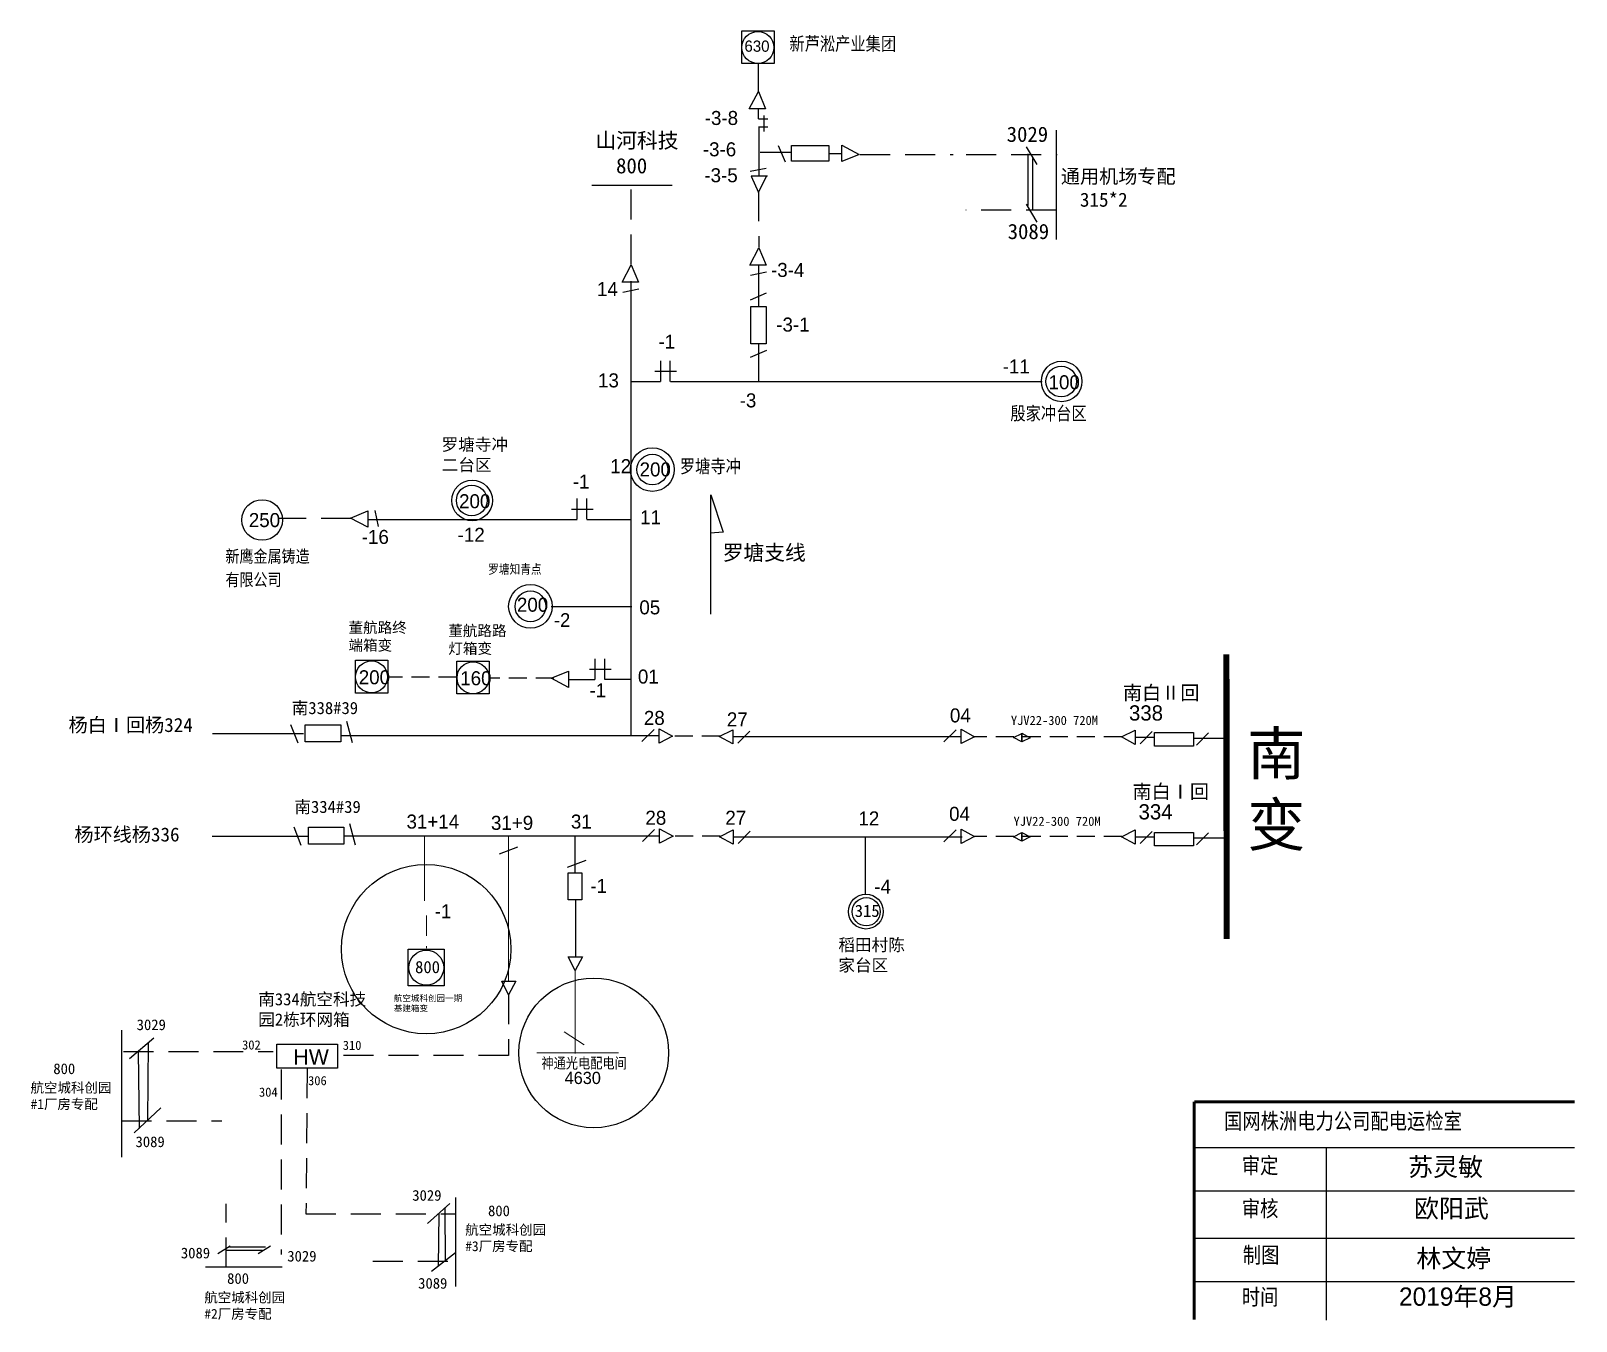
# Model space of a CAD drawing. Extents: x 87 to 340, y 10 to 221.
import ezdxf

# ---------------------------------------------------------------- set-up
doc = ezdxf.new("R2010")
doc.units = 0
doc.header["$LTSCALE"] = 0.774411
doc.linetypes.add('ACAD_ISO02W100', pattern=[15, 12, -3])
doc.linetypes.add('DASHED2', pattern=[9.525, 6.35, -3.175])
doc.layers.get('0').update_dxf_attribs({"linetype": 'CONTINUOUS'})
doc.styles.add('hztxt_txtstyle_0.00_0_0', font='', dxfattribs={"bigfont": 'hztxt.shx'})
doc.styles.add('hztxt_txtstyle_2.30_0_0', font='', dxfattribs={"height": 2.3, "bigfont": 'hztxt.shx'})
doc.styles.add('hztxt_txtstyle_2.50_0_0', font='', dxfattribs={"height": 2.5})
doc.styles.add('hztxt_txtstyle_200.00_0_0200', font='', dxfattribs={"height": 200, "bigfont": 'hztxt.shx'})
doc.styles.add('hztxt_txtstyle_3.00_0_0', font='', dxfattribs={"height": 3, "bigfont": 'hztxt.shx'})
doc.styles.add('SimSun_txtstyle_1.00_0_0', font='', dxfattribs={"height": 1})
doc.styles.add('SimSun_txtstyle_2.00_0_0', font='', dxfattribs={"height": 2})
doc.styles.get("Standard").update_dxf_attribs({"font": '', "height": 2.5})
doc.styles.add('字体', font='', dxfattribs={"height": 2.5})
doc.styles.get('hztxt_txtstyle_0.00_0_0').set_extended_font_data('hztxt')
doc.styles.get('hztxt_txtstyle_2.30_0_0').set_extended_font_data('hztxt')
doc.styles.get('hztxt_txtstyle_2.50_0_0').set_extended_font_data('SimSun')
doc.styles.get('hztxt_txtstyle_200.00_0_0200').set_extended_font_data('hztxt')
doc.styles.get('hztxt_txtstyle_3.00_0_0').set_extended_font_data('hztxt')
doc.styles.get('SimSun_txtstyle_1.00_0_0').set_extended_font_data('SimSun')
doc.styles.get('SimSun_txtstyle_2.00_0_0').set_extended_font_data('SimSun')
doc.styles.get('Standard').set_extended_font_data('SimSun')
doc.styles.get('字体').set_extended_font_data('楷体_GB2312')

msp = doc.modelspace()

# ---------------------------------------------------------------- linework, layer by layer
for p, q in [((205.88, 216.05), (205.88, 211.43)), ((205.88, 208.76), (205.88, 207.06)), ((205.94, 205.74), (205.95, 197.66)), ((205.91, 183.14), (205.92, 176.31))]:
    msp.add_line(p, q)
at = {"linetype": 'Continuous'}
for p, q in [((204.4, 208.7), (205.9, 211.55)), ((205.9, 211.55), (207.07, 208.7)), ((207.07, 208.7), (204.4, 208.7)), ((205.9, 207.08), (207.44, 207.08)), ((205.9, 205.73), (207.46, 205.73)), ((206.8, 207.64), (206.8, 205.01)), ((219.59, 200.06), (219.59, 202.73)), ((219.59, 202.73), (222.44, 201.23)), ((254.72, 205.19), (254.72, 187.27)), ((206.18, 201.61), (211.28, 201.61)), ((209.14, 202.68), (210.3, 200.04)), ((217.46, 201.37), (219.59, 201.37)), ((222.44, 201.23), (219.59, 200.06)), ((249.8, 202.48), (251.55, 199.57)), ((250.08, 201.32), (250.08, 192.88)), ((250.82, 200.58), (250.82, 192.14)), ((207.18, 198.93), (204.53, 198.41)), ((204.72, 197.66), (205.91, 195)), ((178.55, 196.21), (191.77, 196.21)), ((207.39, 197.65), (204.72, 197.65)), ((205.91, 195), (207.23, 197.65)), ((249.8, 193.06), (251.55, 190.15)), ((204.46, 183.08), (205.97, 185.92)), ((205.97, 185.92), (207.14, 183.08)), ((183.54, 180.28), (185.04, 183.12)), ((185.04, 183.12), (186.21, 180.28)), ((207.14, 183.08), (204.46, 183.08)), ((186.21, 180.28), (183.54, 180.28)), ((185.05, 105.91), (185.05, 180.44)), ((207.22, 181.91), (204.57, 181.39)), ((186.29, 179.11), (183.64, 178.59)), ((204.59, 177.38), (207.22, 178.54)), ((205.92, 170.2), (205.92, 163.94)), ((189.81, 167.41), (189.81, 164.01)), ((191.43, 164.01), (191.43, 167.41)), ((204.62, 168), (207.26, 169.16)), ((192.47, 165.63), (188.93, 165.63)), ((185.08, 164), (189.85, 164)), ((191.47, 164), (252.45, 164)), ((176.12, 144.79), (176.12, 141.4)), ((177.75, 141.4), (177.75, 144.79)), ((198.1, 125.82), (198.1, 145.42)), ((198.1, 145.42), (200.11, 139.27)), ((138.99, 141.6), (141.83, 142.77)), ((141.83, 142.77), (141.83, 140.09)), ((143, 142.85), (143.52, 140.2)), ((178.78, 143.02), (175.24, 143.02)), ((141.83, 140.09), (138.99, 141.6)), ((141.99, 141.38), (176.16, 141.38)), ((177.78, 141.38), (185.03, 141.38)), ((200.11, 139.27), (197.97, 139.13)), ((171.92, 127.08), (185.15, 127.08)), ((181.72, 116.76), (178.18, 116.76)), ((179.07, 118.53), (179.07, 115.14)), ((180.69, 115.14), (180.69, 118.53)), ((171.93, 115.33), (174.77, 116.5)), ((174.77, 113.83), (171.93, 115.33)), ((174.75, 115.11), (179.06, 115.11)), ((174.77, 116.5), (174.77, 113.83)), ((180.7, 115.17), (185.02, 115.17)), ((188.78, 106.93), (186.8, 104.95)), ((189.6, 104.71), (189.6, 107.05)), ((189.6, 107.05), (191.83, 105.83)), ((199.45, 105.76), (201.68, 106.88)), ((201.68, 106.88), (201.68, 104.55)), ((202.5, 104.66), (204.48, 106.64)), ((238.3, 106.86), (236.32, 104.88)), ((239.12, 104.64), (239.12, 106.97)), ((239.12, 106.97), (241.35, 105.75)), ((265.46, 105.71), (267.69, 106.82)), ((267.69, 106.82), (267.69, 104.49)), ((268.51, 104.6), (270.49, 106.58)), ((137.38, 105.94), (189.55, 105.94)), ((191.83, 105.83), (189.6, 104.71)), ((201.68, 104.55), (199.45, 105.76)), ((201.65, 105.77), (239.16, 105.77)), ((241.35, 105.75), (239.12, 104.64)), ((247.73, 105.62), (249.07, 106.29)), ((249.07, 104.88), (247.73, 105.62)), ((249.07, 106.29), (249.07, 104.88)), ((249.11, 104.9), (249.11, 106.31)), ((249.11, 106.31), (250.46, 105.57)), ((250.46, 105.57), (249.11, 104.9)), ((267.69, 104.49), (265.46, 105.71)), ((267.69, 105.68), (270.88, 105.68)), ((277.75, 104.38), (279.72, 106.36)), ((139.84, 87.96), (138.9, 91.46)), ((137.84, 89.47), (189.65, 89.47)), ((175.78, 89.44), (175.78, 83.4)), ((188.84, 90.52), (186.87, 88.54)), ((189.66, 88.3), (189.66, 90.64)), ((189.66, 90.64), (191.9, 89.42)), ((191.9, 89.42), (189.66, 88.3)), ((199.51, 89.35), (201.74, 90.47)), ((201.74, 88.13), (199.51, 89.35)), ((201.74, 90.47), (201.74, 88.13)), ((201.81, 89.33), (239.32, 89.33)), ((202.56, 88.25), (204.54, 90.23)), ((223.39, 89.32), (223.39, 79.94)), ((238.3, 90.46), (236.32, 88.48)), ((239.12, 88.24), (239.12, 90.58)), ((239.12, 90.58), (241.35, 89.36)), ((241.35, 89.36), (239.12, 88.24)), ((247.73, 89.34), (249.07, 90.02)), ((249.07, 88.61), (247.73, 89.34)), ((249.07, 90.02), (249.07, 88.61)), ((249.11, 88.63), (249.11, 90.04)), ((249.11, 90.04), (250.46, 89.3)), ((250.46, 89.3), (249.11, 88.63)), ((265.46, 89.34), (267.69, 90.46)), ((267.69, 88.12), (265.46, 89.34)), ((267.69, 90.46), (267.69, 88.12)), ((267.69, 89.32), (270.88, 89.32)), ((268.51, 88.24), (270.49, 90.22)), ((277.75, 88.02), (279.72, 90)), ((163.41, 86.53), (166.44, 87.7)), ((174.6, 84.33), (177.63, 85.49)), ((175.92, 78.93), (175.92, 69.56)), ((174.71, 69.66), (177.05, 69.66)), ((175.83, 67.42), (174.71, 69.66)), ((177.05, 69.66), (175.83, 67.42)), ((163.79, 65.63), (166.13, 65.63)), ((164.91, 63.39), (163.79, 65.63)), ((166.13, 65.63), (164.91, 63.39)), ((101.43, 57.6), (101.43, 36.77)), ((106.74, 56.3), (102.76, 52.93)), ((104.16, 54.12), (104.31, 41.51)), ((105.79, 55.49), (105.71, 42.83)), ((107.89, 44.9), (103.53, 40.77)), ((277.38, 38.39), (339.74, 38.39)), ((299.02, 38.38), (299.02, 10.05)), ((277.38, 31.28), (339.74, 31.28)), ((155.3, 29.18), (151.61, 25.92)), ((154.47, 28.45), (154.51, 19.76)), ((156.24, 30.19), (156.24, 15.6)), ((153.46, 27.55), (153.37, 18.86)), ((277.38, 23.53), (339.74, 23.53)), ((119.27, 22.2), (117.22, 20.97)), ((124.56, 21.48), (118.62, 21.48)), ((125.08, 22.01), (119.14, 22.01)), ((125.9, 22.2), (123.85, 20.97)), ((156.24, 21.11), (152.3, 18.02)), ((127.8, 18.74), (115.19, 18.74)), ((277.38, 16.43), (339.74, 16.43))]:
    msp.add_line(p, q, dxfattribs=at)
at = {"linetype": 'DASHED2'}
for p, q in [((222.6, 201.24), (237.86, 201.24)), ((239.97, 201.22), (254.9, 201.22)), ((185.02, 183.18), (185.03, 196.07)), ((205.93, 195.2), (205.94, 185.97)), ((254.73, 192.1), (239.93, 192.1)), ((139.1, 141.53), (127.28, 141.53)), ((164.89, 63.54), (164.89, 53.48)), ((101.75, 54.12), (126.29, 54.12)), ((164.89, 53.48), (136.99, 53.48)), ((127.63, 51.17), (127.63, 20.83)), ((131.87, 51.39), (131.69, 27.51)), ((101.43, 42.77), (117.91, 42.77)), ((118.59, 18.73), (118.59, 29.15)), ((131.69, 27.51), (156.24, 27.51)), ((142.68, 19.76), (156.24, 19.76))]:
    msp.add_line(p, q, dxfattribs=at)
at = {"color": 0, "linetype": 'DASHED2', "ltscale": 0.6}
for p, q in [((156.37, 115.51), (145.22, 115.51)), ((172.32, 115.36), (161.87, 115.36)), ((199.55, 105.83), (191.78, 105.83)), ((265.48, 105.72), (241.07, 105.72)), ((199.61, 89.41), (191.85, 89.41)), ((265.48, 89.36), (241.24, 89.36))]:
    msp.add_line(p, q, dxfattribs=at)
at = {"color": 0, "linetype": 'Continuous'}
for p, q in [((130.4, 104.68), (129.23, 107.71)), ((139.3, 104.74), (138.37, 108.24)), ((131.29, 106.24), (116.34, 106.24)), ((132.13, 89.4), (116.29, 89.4)), ((130.93, 87.9), (129.77, 90.93))]:
    msp.add_line(p, q, dxfattribs=at)
at = {"linetype": 'ACAD_ISO02W100'}
for p, q in [((277.25, 105.52), (282.81, 105.52)), ((277.25, 89.16), (282.81, 89.16))]:
    msp.add_line(p, q, dxfattribs=at)
at = {"color": 7, "linetype": 'Continuous', "lineweight": 0, "ltscale": 2.207091}
msp.add_line((151.12, 89.47), (151.12, 78.82), dxfattribs=at)
at = {"color": 7, "linetype": 'Continuous', "lineweight": 0, "ltscale": 0.022242}
msp.add_line((164.9, 89.47), (164.9, 65.63), dxfattribs=at)
at = {"color": 7, "linetype": 'DASHED2', "lineweight": 0, "ltscale": 0.681201}
msp.add_line((151.45, 76.43), (151.45, 71.05), dxfattribs=at)
at = {"color": 7, "linetype": 'Continuous', "lineweight": 0, "ltscale": 0.681201}
for p, q in [((175.83, 67.42), (175.83, 53.82)), ((174.03, 57.37), (177.3, 55.19)), ((169.56, 53.89), (182.96, 53.89))]:
    msp.add_line(p, q, dxfattribs=at)
at = {"linetype": 'Continuous'}
for points in [[(203.17, 221.49), (208.48, 221.49), (208.48, 216.12), (203.17, 216.12)], [(217.45, 200.14), (211.31, 200.14), (211.31, 202.67), (217.45, 202.67)], [(207.16, 176.32), (207.16, 170.18), (204.63, 170.18), (204.63, 176.32)], [(139.81, 118.28), (145.12, 118.28), (145.12, 112.91), (139.81, 112.91)], [(156.45, 118.13), (161.76, 118.13), (161.76, 112.76), (156.45, 112.76)], [(132.1, 88.13), (132.1, 90.93), (137.92, 90.93), (137.92, 88.13)], [(174.72, 83.42), (176.91, 83.42), (176.91, 79), (174.72, 79)], [(148.44, 70.92), (154.37, 70.92), (154.37, 64.87), (148.44, 64.87)], [(126.9, 55.35), (136.85, 55.35), (136.85, 51.39), (126.9, 51.39)]]:
    msp.add_lwpolyline(points, close=True, dxfattribs=at)
for points, const_width in [([(282.68, 72.55), (282.65, 119.28)], 1), ([(277.34, 45.89), (277.34, 10.16)], 0.5), ([(277.38, 45.89), (339.74, 45.89)], 0.5)]:
    msp.add_lwpolyline(points, dxfattribs=dict(at, const_width=const_width))
at = {"color": 0, "linetype": 'Continuous'}
msp.add_lwpolyline([(131.56, 104.91), (131.56, 107.71), (137.39, 107.71), (137.39, 104.91)], close=True, dxfattribs=at)
at = {"linetype": 'ACAD_ISO02W100'}
for points in [[(270.85, 104.2), (270.85, 106.41), (277.25, 106.41), (277.25, 104.2)], [(270.85, 87.83), (270.85, 90.04), (277.25, 90.04), (277.25, 87.83)]]:
    msp.add_lwpolyline(points, close=True, dxfattribs=at)
at = {"linetype": 'Continuous'}
for centre, radius in [((205.81, 218.76), 2.62), ((255.56, 163.99), 2.52), ((188.5, 149.55), 3.58), ((188.5, 149.55), 2.52), ((158.88, 144.48), 2.52), ((168.51, 127.12), 3.58), ((168.51, 127.12), 2.52), ((142.45, 115.55), 2.62), ((159.09, 115.4), 2.62), ((223.52, 77.07), 2.86), ((223.57, 77.05), 2.31), ((151.42, 67.86), 2.86)]:
    msp.add_circle(centre, radius, dxfattribs=at)
for centre in [(255.63, 164.01), (158.94, 144.49), (124.5, 141.28)]:
    msp.add_circle(centre, 3.33)
at = {"color": 1, "linetype": 'Continuous'}
for centre, radius in [((151.41, 70.92), 13.89), ((178.88, 53.89), 12.28)]:
    msp.add_circle(centre, radius, dxfattribs=at)

# ---------------------------------------------------------------- texts
at = {"style": 'hztxt_txtstyle_2.50_0_0'}
for s, height, p in [('3029', 2.5, (246.61, 203.29)), ('3089', 2.5, (246.77, 187.35)), ('3029', 1.76, (103.93, 57.63)), ('800', 1.76, (90.26, 50.42)), ('3089', 1.76, (103.74, 38.44)), ('3029', 1.76, (149.13, 29.65)), ('800', 1.76, (161.55, 27.12)), ('3089', 1.76, (111.18, 20.2)), ('3029', 1.76, (128.63, 19.68)), ('800', 1.76, (118.76, 16.02)), ('3089', 1.76, (150.09, 15.23))]:
    msp.add_text(s, height=height, dxfattribs=at).set_placement(p)
at = {"linetype": 'Continuous', "attachment_point": 1}
for s, insert, char_height, width, style in [('新芦淞产业集团', (210.98, 220.55), 2.5, 41.7778, 'hztxt_txtstyle_0.00_0_0'), ('{\\fSimSun|b0|i0|c134|p2;山河科技\\P  800}', (179.15, 204.79), 2.5, 41.7778, 'hztxt_txtstyle_0.00_0_0'), ('殷家冲台区', (247.22, 159.93), 2.5, 21.1057, 'hztxt_txtstyle_0.00_0_0'), ('{\\fSimSun|b0|i0|c134|p2;罗塘寺冲二台区}', (153.94, 154.66), 2, 10.998, 'hztxt_txtstyle_0.00_0_0'), ('罗塘寺冲', (193.02, 151.25), 2.5, 41.7778, 'hztxt_txtstyle_0.00_0_0'), ('{\\fSimSun|b0|i0|c134|p2;罗塘支线}', (200.03, 137.19), 2.5, 41.7778, 'hztxt_txtstyle_0.00_0_0'), ('338', (266.67, 110.89), 2.5, 5.6554, 'hztxt_txtstyle_0.00_0_0'), ('{\\fSimSun|b0|i0|c134|p2;南\\P变}', (286.04, 106.49), 7, 27.4955, 'hztxt_txtstyle_0.00_0_0'), ('334', (268.24, 94.68), 2.5, 5.6554, 'hztxt_txtstyle_0.00_0_0'), ('国网株洲电力公司配电运检室', (282.26, 44.11), 3, 82.0179, 'hztxt_txtstyle_0.00_0_0'), ('审定', (285.17, 36.83), 3, 23.4615, 'hztxt_txtstyle_0.00_0_0'), ('{\\fSimSun|b0|i0|c134|p2;苏灵敏} ', (312.45, 36.71), 3, 23.4615, 'hztxt_txtstyle_0.00_0_0'), ('审核', (285.17, 29.76), 3, 23.4615, 'hztxt_txtstyle_0.00_0_0'), ('{\\fSimSun|b0|i0|c134|p2;欧阳武}', (313.41, 29.89), 3, 33.0539, 'hztxt_txtstyle_0.00_0_0'), ('制图', (285.33, 22.14), 3, 23.4615, 'hztxt_txtstyle_0.00_0_0'), ('{\\fSimSun|b0|i0|c134|p2;林文婷}', (313.79, 21.7), 3, 23.4615, 'hztxt_txtstyle_3.00_0_0'), ('时间', (285.17, 15.26), 3, 23.4615, 'hztxt_txtstyle_0.00_0_0'), ('2019{\\fSimSun|b0|i0|c134|p2;年}8{\\fSimSun|b0|i0|c134|p2;月}', (310.95, 15.43), 3, 26.3419, 'hztxt_txtstyle_3.00_0_0')]:
    msp.add_mtext(s, dxfattribs=dict(at, insert=insert, char_height=char_height, width=width, style=style))
at = {"color": 0, "insert": (203.61, 219.91), "char_height": 1.84, "width": 3.8702, "attachment_point": 1, "style": 'hztxt_txtstyle_0.00_0_0'}
msp.add_mtext('630', dxfattribs=at)
at = {"attachment_point": 1}
for s, insert, char_height, width, style in [('{\\fYouYuan|b0|i0|c134|p49;-3-8}', (197.09, 208.36), 2.3, 4.8377, 'hztxt_txtstyle_0.00_0_0'), ('{\\fYouYuan|b0|i0|c134|p49;-3-6}', (196.78, 203.22), 2.3, 4.8377, 'hztxt_txtstyle_0.00_0_0'), ('{\\fYouYuan|b0|i0|c134|p49;-3-5}', (197.03, 198.97), 2.3, 4.8377, 'hztxt_txtstyle_0.00_0_0'), ('{\\fSimSun|b0|i0|c134|p2;\\H0.92x;通用机场专配\\P  315*2}', (255.49, 198.79), 2.5, 33.125, 'hztxt_txtstyle_0.00_0_0'), ('{\\fYouYuan|b0|i0|c134|p49;-3-4}', (207.96, 183.44), 2.3, 4.8377, 'hztxt_txtstyle_0.00_0_0'), ('{\\fYouYuan|b0|i0|c134|p49;14}', (179.42, 180.31), 2.3, 4.8377, 'hztxt_txtstyle_0.00_0_0'), ('{\\fYouYuan|b0|i0|c134|p49;-3-1}', (208.82, 174.48), 2.3, 4.8377, 'hztxt_txtstyle_0.00_0_0'), ('{\\fYouYuan|b0|i0|c134|p49;-1}', (189.5, 171.68), 2.3, 4.8377, 'hztxt_txtstyle_0.00_0_0'), ('{\\fYouYuan|b0|i0|c134|p49;-11}', (245.96, 167.62), 2.3, 4.8377, 'hztxt_txtstyle_0.00_0_0'), ('{\\fYouYuan|b0|i0|c134|p49;13}', (179.59, 165.33), 2.3, 4.8377, 'hztxt_txtstyle_0.00_0_0'), ('100', (253.48, 165.02), 2.3, 4.8377, 'hztxt_txtstyle_0.00_0_0'), ('{\\fYouYuan|b0|i0|c134|p49;-3}', (202.82, 162.05), 2.3, 4.8377, 'hztxt_txtstyle_0.00_0_0'), ('{\\fYouYuan|b0|i0|c134|p49;12}', (181.6, 151.26), 2.3, 4.8377, 'hztxt_txtstyle_0.00_0_0'), ('200', (186.41, 150.73), 2.3, 4.8377, 'hztxt_txtstyle_0.00_0_0'), ('{\\fYouYuan|b0|i0|c134|p49;-1}', (175.45, 148.74), 2.3, 4.8377, 'hztxt_txtstyle_0.00_0_0'), ('200', (156.8, 145.51), 2.3, 4.8377, 'hztxt_txtstyle_0.00_0_0'), ('250', (122.32, 142.42), 2.3, 4.8377, 'hztxt_txtstyle_0.00_0_0'), ('{\\fYouYuan|b0|i0|c134|p49;11}', (186.49, 142.87), 2.3, 4.8377, 'hztxt_txtstyle_0.00_0_0'), ('{\\fYouYuan|b0|i0|c134|p49;-16}', (140.84, 139.66), 2.3, 4.8377, 'hztxt_txtstyle_0.00_0_0'), ('{\\fYouYuan|b0|i0|c134|p49;-12}', (156.57, 140.01), 2.3, 4.8377, 'hztxt_txtstyle_0.00_0_0'), ('{\\H0.92x;新鹰金属铸造\\P有限公司}', (118.49, 136.39), 2.5, 33.125, 'hztxt_txtstyle_0.00_0_0'), ('罗塘知青点', (161.58, 134.04), 1.75, 28.4667, 'hztxt_txtstyle_0.00_0_0'), ('200', (166.29, 128.54), 2.3, 4.8377, 'hztxt_txtstyle_0.00_0_0'), ('{\\fYouYuan|b0|i0|c134|p49;05}', (186.37, 128.11), 2.3, 4.8377, 'hztxt_txtstyle_0.00_0_0'), ('{\\fSimSun|b0|i0|c134|p2;董航路终端箱变}', (138.67, 124.53), 1.75, 11.3607, 'hztxt_txtstyle_0.00_0_0'), ('{\\fSimSun|b0|i0|c134|p2;董航路路灯箱变}', (155.04, 124.01), 1.75, 10.3704, 'hztxt_txtstyle_0.00_0_0'), ('{\\fYouYuan|b0|i0|c134|p49;-2}', (172.36, 126), 2.254, 19.5627, 'hztxt_txtstyle_0.00_0_0'), ('{\\fYouYuan|b0|i0|c134|p49;200}', (140.35, 116.64), 2.3, 4.8377, 'hztxt_txtstyle_0.00_0_0'), ('{\\fYouYuan|b0|i0|c134|p49;01}', (186.13, 116.76), 2.3, 4.8377, 'hztxt_txtstyle_0.00_0_0'), ('{\\fYouYuan|b0|i0|c134|p49;160}', (156.99, 116.48), 2.3, 4.8377, 'hztxt_txtstyle_0.00_0_0'), ('{\\fYouYuan|b0|i0|c134|p49;-1}', (178.19, 114.5), 2.3, 4.8377, 'hztxt_txtstyle_0.00_0_0'), ('{\\fYouYuan|b0|i0|c134|p49;28}', (187.11, 109.98), 2.3, 4.8377, 'hztxt_txtstyle_0.00_0_0'), ('{\\fYouYuan|b0|i0|c134|p49;27}', (200.72, 109.74), 2.3, 4.8377, 'hztxt_txtstyle_0.00_0_0'), ('04', (237.3, 110.39), 2.3, 4.8377, 'hztxt_txtstyle_0.00_0_0'), ('04', (237.17, 94.25), 2.3, 4.8377, 'hztxt_txtstyle_0.00_0_0'), ('{\\fYouYuan|b0|i0|c134|p49;31+14}', (148.18, 92.98), 2.3, 4.8377, 'hztxt_txtstyle_2.30_0_0'), ('{\\fYouYuan|b0|i0|c134|p49;31+9}', (162.03, 92.77), 2.3, 4.8377, 'hztxt_txtstyle_0.00_0_0'), ('{\\fYouYuan|b0|i0|c134|p49;31}', (175.14, 92.98), 2.3, 4.8377, 'hztxt_txtstyle_0.00_0_0'), ('{\\fYouYuan|b0|i0|c134|p49;28}', (187.36, 93.61), 2.3, 4.8377, 'hztxt_txtstyle_0.00_0_0'), ('{\\fYouYuan|b0|i0|c134|p49;27}', (200.47, 93.61), 2.3, 4.8377, 'hztxt_txtstyle_0.00_0_0'), ('{\\fYouYuan|b0|i0|c134|p49;12}', (222.3, 93.49), 2.3, 4.8377, 'hztxt_txtstyle_0.00_0_0'), ('-1', (178.33, 82.43), 2.3, 4.8377, 'hztxt_txtstyle_0.00_0_0'), ('{\\fYouYuan|b0|i0|c134|p49;-4}', (224.9, 82.32), 2.3, 4.8377, 'hztxt_txtstyle_0.00_0_0'), ('-1', (152.81, 78.27), 2.3, 4.8377, 'hztxt_txtstyle_0.00_0_0'), ('315', (221.69, 78.19), 2, 3.8702, 'SimSun_txtstyle_2.00_0_0'), ('800', (149.59, 68.97), 2, 3.8702, 'SimSun_txtstyle_2.00_0_0'), ('{\\fArial|b0|i0|c0|p32;HW}', (129.63, 54.49), 2.5, 29.4064, '字体'), ('{\\fSimSun|b0|i0|c134|p2;\\H0.92x;航空城科创园#1厂房专配  }', (86.52, 49.01), 1.76, 13.8808, 'hztxt_txtstyle_0.00_0_0'), ('{\\fSimSun|b0|i0|c134|p2;\\H0.92x;航空城科创园#3厂房专配  }', (157.81, 25.71), 1.76, 13.8808, 'hztxt_txtstyle_0.00_0_0'), ('{\\fSimSun|b0|i0|c134|p2;\\H0.92x;航空城科创园#2厂房专配  }', (115.02, 14.61), 1.76, 13.8808, 'hztxt_txtstyle_0.00_0_0')]:
    msp.add_mtext(s, dxfattribs=dict(at, insert=insert, char_height=char_height, width=width, style=style))
at = {"color": 0, "linetype": 'Continuous', "attachment_point": 1, "style": 'hztxt_txtstyle_0.00_0_0'}
for s, insert, char_height, width in [('{\\fSimSun|b0|i0|c134|p2;南白Ⅱ回}', (265.67, 114.1), 2.3, 14.4543), ('{\\fSimSun|b0|i0|c134|p2;\\P南338#39}', (129.35, 114.79), 2, 14.4543), ('{\\fSimSun|b0|i0|c134|p2;杨白Ⅰ回杨324}', (92.76, 108.82), 2.3, 24.987), ('{\\fSimSun|b0|i0|c134|p2;YJV22-300 720M}', (247.3, 109.17), 1.5, 23.6314), ('{\\fSimSun|b0|i0|c134|p2;南白Ⅰ回}', (267.24, 97.89), 2.3, 14.4543), ('{\\fSimSun|b0|i0|c134|p2;\\P南334#39}', (129.79, 98.58), 2, 14.4543), ('{\\fSimSun|b0|i0|c134|p2;YJV22-300 720M}', (247.73, 92.63), 1.5, 23.6314), ('{\\fSimSun|b0|i0|c134|p2;杨环线杨336}', (93.72, 90.86), 2.3, 24.987)]:
    msp.add_mtext(s, dxfattribs=dict(at, insert=insert, char_height=char_height, width=width))
at = {"linetype": 'DASHED2', "lineweight": 0, "ltscale": 0.967039, "attachment_point": 1}
for s, insert, char_height, width, style in [('稻田村陈家台区', (219, 72.61), 2, 11.565, 'SimSun_txtstyle_2.00_0_0'), ('南334航空科技园2栋环网箱', (123.86, 63.7), 2, 18.2728, 'SimSun_txtstyle_2.00_0_0'), ('航空城科创园一期基建箱变', (146.11, 63.37), 1, 11.565, 'SimSun_txtstyle_1.00_0_0')]:
    msp.add_mtext(s, dxfattribs=dict(at, insert=insert, char_height=char_height, width=width, style=style))
at = {"char_height": 1.5, "width": 11.7283, "attachment_point": 1}
for s, insert in [('302', (121.22, 55.95)), ('310', (137.73, 55.89)), ('304', (123.99, 48.21)), ('306', (132.04, 50.1))]:
    msp.add_mtext(s, dxfattribs=dict(at, insert=insert))
at = {"color": 7, "linetype": 'Continuous', "lineweight": 0, "ltscale": 0.324456, "char_height": 2, "attachment_point": 1, "style": 'hztxt_txtstyle_200.00_0_0200'}
for s, insert in [('神通光电配电间', (170.31, 53.15)), ('4630', (174.11, 50.79))]:
    msp.add_mtext(s, dxfattribs=dict(at, insert=insert))

doc.saveas('drawing.dxf')
